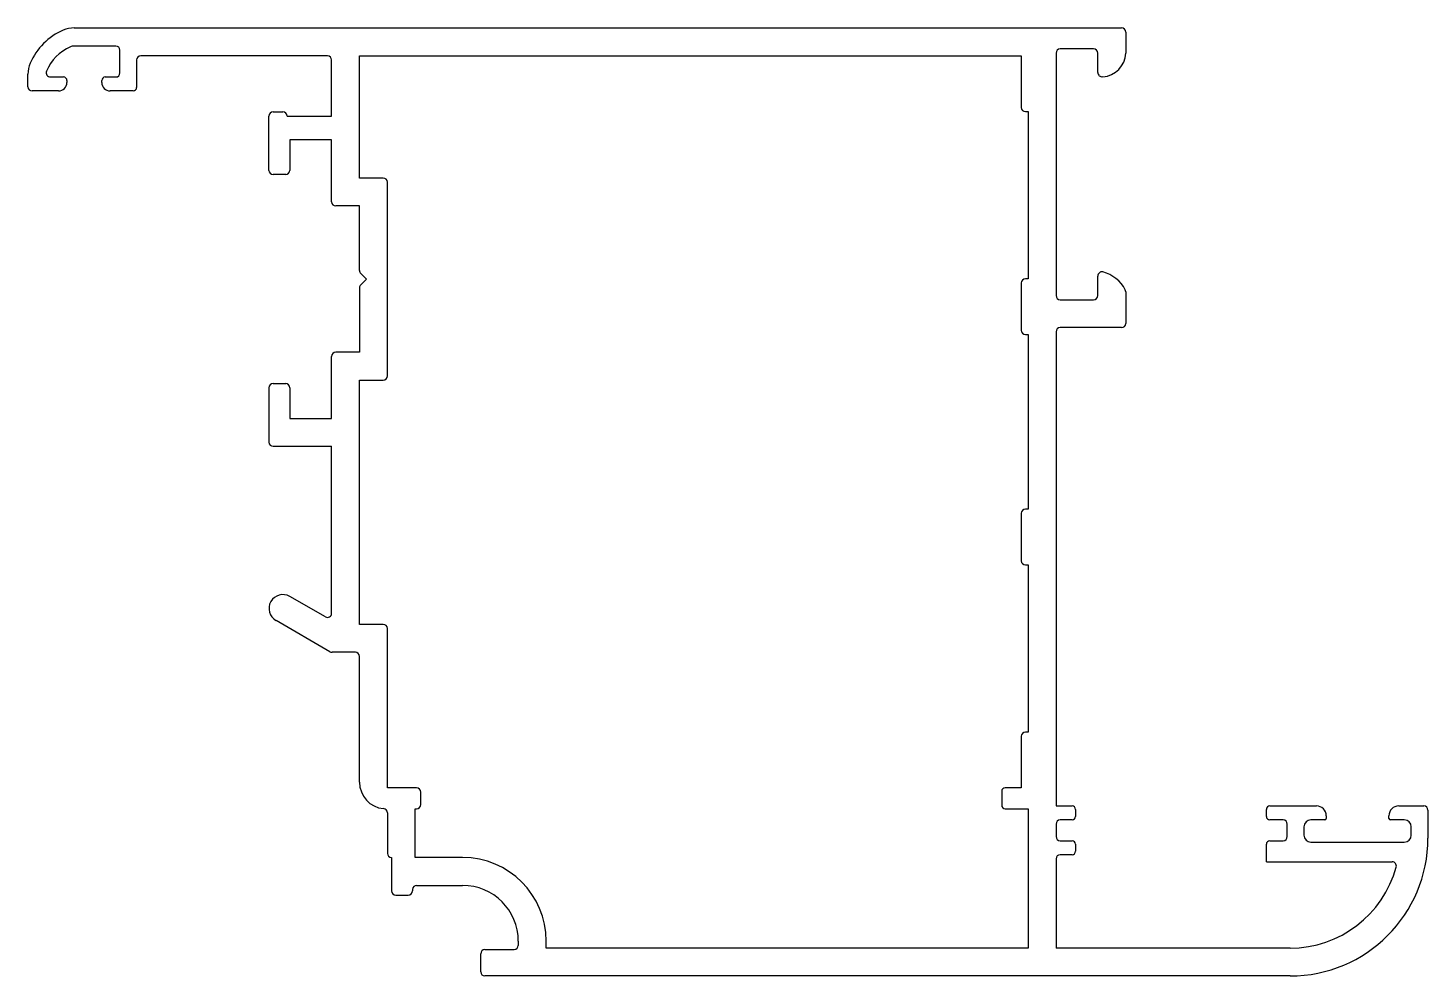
# Model space of a CAD drawing. Extents: x 2815 to 2916, y 2148 to 2216.
import ezdxf

# ---------------------------------------------------------------- set-up
doc = ezdxf.new("R2010")
doc.units = 0
doc.layers.get('0').update_dxf_attribs({"linetype": 'CONTINUOUS'})

msp = doc.modelspace()

# ---------------------------------------------------------------- linework, layer by layer
at = {"color": 0}
for p, q in [((2818.35, 2215.65), (2893.53, 2215.65)), ((2893.83, 2215.35), (2893.83, 2213.85)), ((2821.33, 2214.35), (2818.35, 2214.35)), ((2821.63, 2212.43), (2821.63, 2214.05)), ((2891.53, 2214.15), (2889.13, 2214.15)), ((2822.83, 2213.35), (2822.83, 2211.38)), ((2836.53, 2213.65), (2823.13, 2213.65)), ((2836.83, 2209.33), (2836.83, 2213.35)), ((2838.83, 2204.88), (2838.83, 2213.65)), ((2838.83, 2213.65), (2886.33, 2213.65)), ((2886.33, 2213.65), (2886.33, 2209.95)), ((2888.83, 2213.85), (2888.83, 2196.45)), ((2891.83, 2212.45), (2891.83, 2213.85)), ((2815.03, 2211.43), (2815.03, 2212.33)), ((2816.64, 2212.13), (2817.58, 2212.13)), ((2820.58, 2212.13), (2821.33, 2212.13)), ((2817.23, 2211.13), (2815.33, 2211.13)), ((2817.83, 2211.88), (2817.83, 2211.73)), ((2820.33, 2211.73), (2820.33, 2211.88)), ((2822.58, 2211.13), (2820.93, 2211.13)), ((2832.33, 2205.43), (2832.33, 2209.33)), ((2832.63, 2209.63), (2833.33, 2209.63)), ((2833.63, 2209.33), (2836.83, 2209.33)), ((2886.63, 2209.65), (2886.83, 2209.65)), ((2886.83, 2209.65), (2886.83, 2197.65)), ((2836.83, 2207.63), (2833.83, 2207.63)), ((2833.83, 2207.63), (2833.83, 2205.43)), ((2836.83, 2203.18), (2836.83, 2207.63)), ((2833.53, 2205.13), (2832.63, 2205.13)), ((2840.53, 2204.88), (2838.83, 2204.88)), ((2840.83, 2190.68), (2840.83, 2204.58)), ((2838.83, 2202.88), (2837.13, 2202.88)), ((2838.83, 2198.25), (2838.83, 2202.88)), ((2839.33, 2197.63), (2838.92, 2198.04)), ((2838.83, 2197.01), (2838.83, 2192.38)), ((2838.92, 2197.22), (2839.33, 2197.63)), ((2886.33, 2197.35), (2886.33, 2193.95)), ((2886.83, 2197.65), (2886.63, 2197.65)), ((2891.83, 2196.45), (2891.83, 2197.84)), ((2889.13, 2196.15), (2891.53, 2196.15)), ((2893.83, 2196.72), (2893.83, 2194.45)), ((2893.53, 2194.15), (2889.13, 2194.15)), ((2886.63, 2193.65), (2886.83, 2193.65)), ((2886.83, 2193.65), (2886.83, 2181.12)), ((2888.83, 2193.85), (2888.83, 2159.82)), ((2836.83, 2187.63), (2836.83, 2192.08)), ((2838.83, 2192.38), (2837.13, 2192.38)), ((2832.63, 2190.13), (2833.53, 2190.13)), ((2838.83, 2172.85), (2838.83, 2190.38)), ((2838.83, 2190.38), (2840.53, 2190.38)), ((2832.33, 2189.83), (2832.33, 2185.93)), ((2833.83, 2189.83), (2833.83, 2187.63)), ((2833.83, 2187.63), (2836.83, 2187.63)), ((2832.63, 2185.63), (2836.83, 2185.63)), ((2836.83, 2173.65), (2836.83, 2185.63)), ((2886.83, 2181.12), (2886.63, 2181.12)), ((2886.33, 2180.82), (2886.33, 2177.42)), ((2886.63, 2177.12), (2886.83, 2177.12)), ((2886.83, 2177.12), (2886.83, 2165.12)), ((2836.38, 2173.39), (2833.83, 2174.86)), ((2836.71, 2170.89), (2832.84, 2173.12)), ((2840.53, 2172.85), (2838.83, 2172.85)), ((2840.83, 2161.12), (2840.83, 2172.55)), ((2838.53, 2170.85), (2836.86, 2170.85)), ((2838.83, 2161.52), (2838.83, 2170.55)), ((2886.33, 2164.82), (2886.33, 2161.12)), ((2886.83, 2165.12), (2886.63, 2165.12)), ((2842.93, 2161.12), (2840.83, 2161.12)), ((2843.23, 2159.92), (2843.23, 2160.82)), ((2884.93, 2160.87), (2884.93, 2159.87)), ((2886.33, 2161.12), (2885.18, 2161.12)), ((2888.83, 2159.82), (2889.98, 2159.82)), ((2904.18, 2159.82), (2907.53, 2159.82)), ((2913.43, 2159.82), (2915.23, 2159.82)), ((2840.83, 2159.33), (2840.83, 2156.42)), ((2842.83, 2156.12), (2842.83, 2159.62)), ((2842.83, 2159.62), (2842.93, 2159.62)), ((2885.18, 2159.62), (2886.83, 2159.62)), ((2886.83, 2159.62), (2886.83, 2149.62)), ((2889.98, 2158.82), (2889.13, 2158.82)), ((2890.23, 2159.57), (2890.23, 2159.07)), ((2903.93, 2159.07), (2903.93, 2159.57)), ((2905.13, 2158.82), (2904.18, 2158.82)), ((2908.13, 2158.82), (2907.13, 2158.82)), ((2908.23, 2159.12), (2908.23, 2158.92)), ((2912.73, 2158.92), (2912.73, 2159.12)), ((2913.83, 2158.82), (2912.83, 2158.82)), ((2915.53, 2159.52), (2915.53, 2157.52)), ((2888.83, 2158.52), (2888.83, 2157.62)), ((2905.43, 2157.62), (2905.43, 2158.52)), ((2906.63, 2158.32), (2906.63, 2157.72)), ((2914.33, 2157.72), (2914.33, 2158.32)), ((2889.13, 2157.32), (2889.98, 2157.32)), ((2890.23, 2157.07), (2890.23, 2156.57)), ((2903.93, 2155.82), (2903.93, 2157.07)), ((2904.18, 2157.32), (2905.13, 2157.32)), ((2907.13, 2157.22), (2913.83, 2157.22)), ((2841.13, 2156.12), (2841.13, 2153.72)), ((2846.23, 2156.12), (2842.83, 2156.12)), ((2888.83, 2156.02), (2888.83, 2149.62)), ((2889.98, 2156.32), (2889.13, 2156.32)), ((2903.93, 2155.82), (2912.96, 2155.82)), ((2842.63, 2153.82), (2842.63, 2153.72)), ((2842.93, 2154.12), (2846.23, 2154.12)), ((2841.43, 2153.42), (2842.33, 2153.42)), ((2850.23, 2150.12), (2850.23, 2149.82)), ((2852.23, 2149.62), (2852.23, 2150.12)), ((2847.53, 2147.92), (2847.53, 2149.22)), ((2847.83, 2149.52), (2849.93, 2149.52)), ((2886.83, 2149.62), (2852.23, 2149.62)), ((2905.63, 2149.62), (2888.83, 2149.62)), ((2905.63, 2147.62), (2847.83, 2147.62))]:
    msp.add_line(p, q, dxfattribs=at)
for centre, radius, start, end in [((2819.33, 2211.35), 4.5, 113.0739, 156.9261), ((2818.35, 2213.65), 2, 90, 113.0739), ((2893.53, 2215.35), 0.3, 0, 90), ((2819.33, 2211.35), 3.2, 113.0739, 158.0216), ((2818.35, 2213.65), 0.7, 90, 113.0739), ((2821.33, 2214.05), 0.3, 360, 90), ((2889.13, 2213.85), 0.3, 90, 180), ((2891.53, 2213.85), 0.3, 360, 90), ((2817.03, 2212.33), 2, 156.9261, 180), ((2823.13, 2213.35), 0.3, 90, 180), ((2836.53, 2213.35), 0.3, 360, 90), ((2892.1, 2213.88), 1.73, 272.7816, 358.8719), ((2816.64, 2212.43), 0.3, 158.0216, 270), ((2817.58, 2211.88), 0.25, 0, 90), ((2820.58, 2211.88), 0.25, 90, 180), ((2821.33, 2212.43), 0.3, 270, 360), ((2892.13, 2212.45), 0.3, 180, 280.1642), ((2815.33, 2211.43), 0.3, 180, 270), ((2817.23, 2211.73), 0.6, 270, 0), ((2820.93, 2211.73), 0.6, 180, 270), ((2822.58, 2211.38), 0.25, 270, 360), ((2832.63, 2209.33), 0.3, 90, 180), ((2833.33, 2209.33), 0.3, 0, 90), ((2886.63, 2209.95), 0.3, 180, 270), ((2832.63, 2205.43), 0.3, 180, 270), ((2833.53, 2205.43), 0.3, 270, 0), ((2840.53, 2204.58), 0.3, 0, 90), ((2837.13, 2203.18), 0.3, 180, 270), ((2839.13, 2198.25), 0.3, 180, 225), ((2892.13, 2197.85), 0.298, 79.4086, 180.4272), ((2891.55, 2195.68), 2.54, 27.6484, 75.4655), ((2839.13, 2197.01), 0.3, 135, 180), ((2886.63, 2197.35), 0.3, 90, 180), ((2889.13, 2196.45), 0.3, 180, 270), ((2891.53, 2196.45), 0.3, 270, 360), ((2893.53, 2196.72), 0.3, 0, 27.6484), ((2886.63, 2193.95), 0.3, 180, 270), ((2889.13, 2193.85), 0.3, 90, 180), ((2893.53, 2194.45), 0.3, 270, 0), ((2837.13, 2192.08), 0.3, 90, 180), ((2832.63, 2189.83), 0.3, 90, 180), ((2833.53, 2189.83), 0.3, 0, 90), ((2840.53, 2190.68), 0.3, 270, 0), ((2832.63, 2185.93), 0.3, 180, 270), ((2886.63, 2180.82), 0.3, 90, 180), ((2886.63, 2177.42), 0.3, 180, 270), ((2833.33, 2173.99), 1, 60.2797, 240.2783), ((2836.53, 2173.65), 0.3, 240, 360), ((2840.53, 2172.55), 0.3, 0, 90), ((2836.86, 2171.15), 0.3, 240, 270), ((2838.53, 2170.55), 0.3, 0, 90), ((2886.63, 2164.82), 0.3, 90, 180), ((2840.73, 2161.52), 1.9, 180, 264.7048), ((2842.93, 2160.82), 0.3, 360, 90), ((2885.18, 2160.87), 0.25, 90, 180), ((2842.93, 2159.92), 0.3, 270, 360), ((2885.18, 2159.87), 0.25, 180, 270), ((2889.98, 2159.57), 0.25, 360, 90), ((2904.18, 2159.57), 0.25, 90, 180), ((2907.53, 2159.12), 0.7, 360, 90), ((2913.43, 2159.12), 0.7, 90, 180), ((2915.23, 2159.52), 0.3, 0, 90), ((2840.53, 2159.33), 0.3, 0, 84.7048), ((2889.13, 2158.52), 0.3, 90, 180), ((2889.98, 2159.07), 0.25, 270, 360), ((2904.18, 2159.07), 0.25, 180, 270), ((2905.13, 2158.52), 0.3, 0, 90), ((2907.13, 2158.32), 0.5, 90, 180), ((2908.13, 2158.92), 0.1, 270, 0), ((2912.83, 2158.92), 0.1, 180, 270), ((2913.83, 2158.32), 0.5, 0, 90), ((2889.13, 2157.62), 0.3, 180, 270), ((2889.98, 2157.07), 0.25, 0, 90), ((2904.18, 2157.07), 0.25, 90, 180), ((2905.13, 2157.62), 0.3, 270, 0), ((2905.63, 2157.52), 9.9, 270, 360), ((2907.13, 2157.72), 0.5, 180, 270), ((2913.83, 2157.72), 0.5, 270, 0), ((2841.13, 2156.42), 0.3, 180, 270), ((2846.23, 2150.12), 6, 360, 90), ((2889.13, 2156.02), 0.3, 90, 180), ((2889.98, 2156.57), 0.25, 270, 0), ((2912.96, 2155.52), 0.3, 344.7425, 90), ((2905.63, 2157.52), 7.9, 270, 344.7425), ((2841.43, 2153.72), 0.3, 180, 270), ((2842.33, 2153.72), 0.3, 270, 0), ((2842.93, 2153.82), 0.3, 90, 180), ((2846.23, 2150.12), 4, 360, 90), ((2849.93, 2149.82), 0.3, 270, 0), ((2847.83, 2149.22), 0.3, 90, 180), ((2847.83, 2147.92), 0.3, 180, 270)]:
    msp.add_arc(centre, radius, start, end, dxfattribs=at)

doc.saveas('drawing.dxf')
